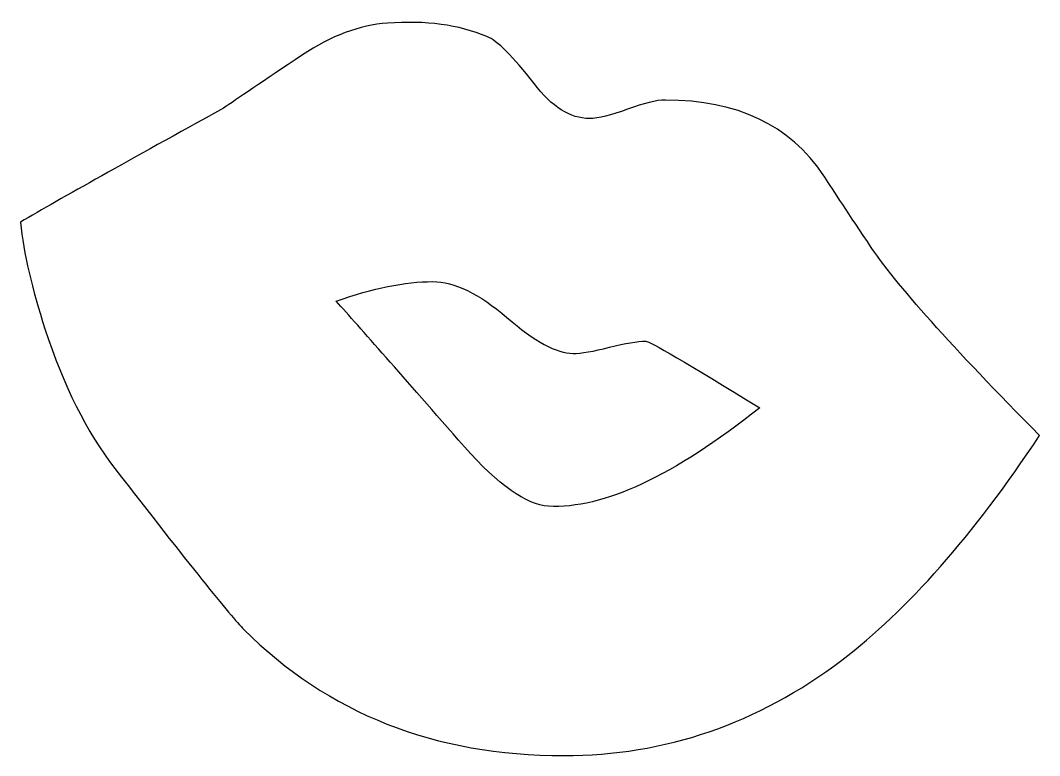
# Model space of a CAD drawing. Header units: centimetres. Extents: x -6.7 to 6.7, y -4.8 to 4.8.
import ezdxf

# ---------------------------------------------------------------- set-up
doc = ezdxf.new("R2010")
doc.units = ezdxf.units.CM
doc.header["$MEASUREMENT"] = 0
doc.layers.add('Camada 1', color=7, linetype='Continuous')

msp = doc.modelspace()

# ---------------------------------------------------------------- linework, layer by layer
at = {"layer": 'Camada 1'}
for points, knots in [([(6.6782, -0.60971), (5.80912, -1.91773), (4.94478, -2.89859), (4.08475, -3.55249), (4.08475, -3.55249), (2.983, -4.38558), (1.76898, -4.80209), (0.44337, -4.80209), (0.44337, -4.80209), (-1.2497, -4.80209), (-2.64712, -4.25123), (-3.74898, -3.14934), (-3.74898, -3.14934), (-3.91924, -2.97929), (-4.48362, -2.27595), (-5.44205, -1.03974), (-5.44205, -1.03974), (-5.80948, -0.565), (-6.11391, 0.04402), (-6.35574, 0.78763), (-6.35574, 0.78763), (-6.52599, 1.30715), (-6.63351, 1.773), (-6.6782, 2.18514), (-6.6782, 2.18514), (-6.14073, 2.49862), (-5.25392, 2.99582), (-4.01771, 3.6766), (-4.01771, 3.6766), (-3.84766, 3.79299), (-3.50267, 4.02604), (-2.98306, 4.37536), (-2.98306, 4.37536), (-2.60685, 4.62613), (-2.23522, 4.76506), (-1.86781, 4.79192), (-1.86781, 4.79192), (-1.36621, 4.82761), (-0.93182, 4.76948), (-0.56439, 4.61719), (-0.56439, 4.61719), (-0.43003, 4.56353), (-0.22408, 4.35737), (0.05365, 3.99915), (0.05365, 3.99915), (0.28646, 3.69446), (0.52839, 3.54224), (0.77932, 3.54224), (0.77932, 3.54224), (0.89558, 3.54224), (1.06142, 3.58267), (1.27637, 3.66323), (1.27637, 3.66323), (1.49145, 3.7438), (1.65718, 3.78422), (1.77371, 3.78422), (1.77371, 3.78422), (2.7143, 3.78422), (3.40397, 3.45709), (3.84291, 2.80322), (3.84291, 2.80322), (3.94147, 2.65087), (4.13382, 2.35983), (4.42068, 1.9298), (4.42068, 1.9298), (4.42068, 1.9298), (4.44759, 1.88953), (4.44759, 1.88953), (4.44759, 1.88953), (4.78783, 1.37893), (5.53134, 0.54581), (6.6782, -0.60971)], [0, 0, 0, 0, 0.05263158, 0.05263158, 0.05263158, 0.05263158, 0.10526316, 0.10526316, 0.10526316, 0.10526316, 0.15789474, 0.15789474, 0.15789474, 0.15789474, 0.21052632, 0.21052632, 0.21052632, 0.21052632, 0.26315789, 0.26315789, 0.26315789, 0.26315789, 0.31578947, 0.31578947, 0.31578947, 0.31578947, 0.36842105, 0.36842105, 0.36842105, 0.36842105, 0.42105263, 0.42105263, 0.42105263, 0.42105263, 0.47368421, 0.47368421, 0.47368421, 0.47368421, 0.52631579, 0.52631579, 0.52631579, 0.52631579, 0.57894737, 0.57894737, 0.57894737, 0.57894737, 0.63157895, 0.63157895, 0.63157895, 0.63157895, 0.68421053, 0.68421053, 0.68421053, 0.68421053, 0.73684211, 0.73684211, 0.73684211, 0.73684211, 0.78947368, 0.78947368, 0.78947368, 0.78947368, 0.84210526, 0.84210526, 0.84210526, 0.84210526, 0.89473684, 0.89473684, 0.89473684, 0.89473684, 1, 1, 1, 1]), ([(3.00978, -0.24688), (2.06027, 0.3352), (1.56296, 0.62651), (1.51835, 0.62651), (1.51835, 0.62651), (1.41074, 0.62651), (1.2517, 0.5996), (1.04123, 0.54581), (1.04123, 0.54581), (0.83075, 0.49213), (0.67171, 0.46524), (0.5644, 0.46524), (0.5644, 0.46524), (0.34932, 0.46524), (0.06045, 0.62179), (-0.30238, 0.93554), (-0.30238, 0.93554), (-0.66512, 1.24902), (-0.98998, 1.40584), (-1.27655, 1.40584), (-1.27655, 1.40584), (-1.6349, 1.40584), (-2.05588, 1.32054), (-2.53962, 1.15049), (-2.53962, 1.15049), (-2.22614, 0.80119), (-1.6662, 0.16502), (-0.85999, -0.75758), (-0.85999, -0.75758), (-0.41213, -1.25936), (-0.04499, -1.51905), (0.24187, -1.53688), (0.24187, -1.53688), (0.95831, -1.57274), (1.88104, -1.14284), (3.00978, -0.24688)], [0, 0, 0, 0, 0.1, 0.1, 0.1, 0.1, 0.2, 0.2, 0.2, 0.2, 0.3, 0.3, 0.3, 0.3, 0.4, 0.4, 0.4, 0.4, 0.5, 0.5, 0.5, 0.5, 0.6, 0.6, 0.6, 0.6, 0.7, 0.7, 0.7, 0.7, 0.8, 0.8, 0.8, 0.8, 1, 1, 1, 1])]:
    msp.add_open_spline(points, degree=3, knots=knots, dxfattribs=at)

doc.saveas('drawing.dxf')
